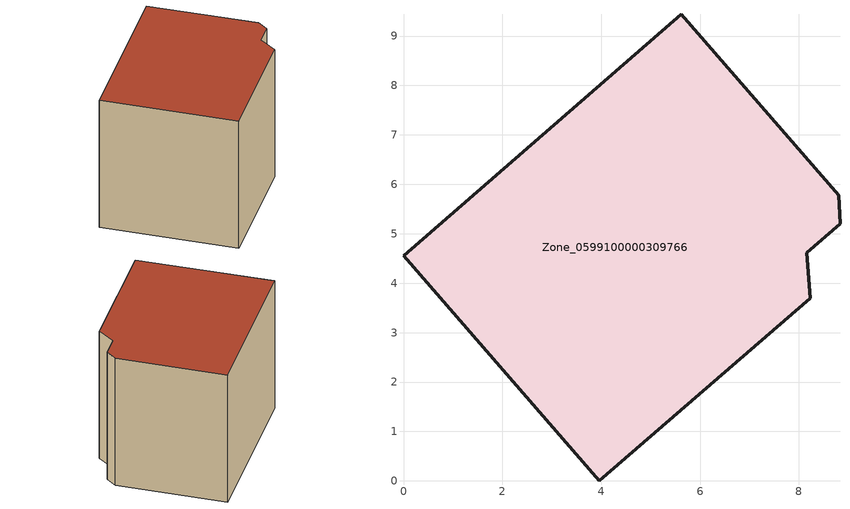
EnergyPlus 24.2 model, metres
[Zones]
Zone_0599100000309766
 floor ground (C_G): 5.62,9.44 8.81,5.77 8.83,5.2 8.16,4.61 8.23,3.69 3.96,0 0,4.55 z0
 wall outside (C_F): 0,4.55 3.96,0 8.23,3.69 8.16,4.61 8.83,5.2 8.81,5.77 5.62,9.44 0,4.55 z0:6.31
 roof outside (C_R): 8.16,4.61 8.83,5.2 8.81,5.77 5.62,9.44 0,4.55 3.96,0 8.23,3.69 z6.31
[BUILDING]
Pand.0599100000309766: North Axis=0; Terrain=City; Loads Convergence Tolerance Value=0.04; Temperature Convergence Tolerance Value=0.4; Solar Distribution=FullExterior; Maximum Number of Warmup Days=25; Minimum Number of Warmup Days=1
[Site:Location]
Rotterdam.The.Hague.AP_ZH_NLD Design_Conditions: Latitude=51.96; Longitude=4.45; Time Zone=1; Elevation=-4.5
[SITE:GROUNDTEMPERATURE:BUILDINGSURFACE]
18, 18, 18, 18, 18, 18, 18, 18, 18, 18, 18, 18
[MATERIAL] Thermal Absorptance=0.9; Solar Absorptance=0.7; Visible Absorptance=0.7
Name | Roughness | Thickness | Conductivity | Density | Specific Heat
G.TI.1946 | MediumSmooth | 0.15 | 1 | 540 | 1210
F.TI.1946 | Rough | 0.3 | 0.857143 | 1920 | 840
R.TI.1946 | MediumRough | 0.2 | 0.1 | 1500 | 1000
[CONSTRUCTION]
C_G: G.TI.1946
C_F: F.TI.1946
C_R: R.TI.1946
[ZONE]
Zone_0599100000309766: Type=1; Multiplier=1; Ceiling Height=Autocalculate; Volume=Autocalculate; Floor Area=autocalculate; Part of Total Floor Area=Yes
[ZONEINFILTRATION:DESIGNFLOWRATE]
Infil_Zone_0599100000309766: Zone or ZoneList or Space or SpaceList=Zone_0599100000309766; Schedule=AlwaysOn; Design Flow Rate Calculation Method=Flow/Area; Flow Rate per Floor Area=0.003; Constant Term Coefficient=1; Temperature Term Coefficient=0; Velocity Term Coefficient=0; Velocity Squared Term Coefficient=0
[HVACTEMPLATE:ZONE:IDEALLOADSAIRSYSTEM]
Zone_0599100000309766: Maximum Heating Supply Air Temperature=50; Minimum Cooling Supply Air Temperature=13; Maximum Heating Supply Air Humidity Ratio=0.0156; Minimum Cooling Supply Air Humidity Ratio=0.0077; Heating Limit=NoLimit; Cooling Limit=NoLimit; Dehumidification Control Type=ConstantSensibleHeatRatio; Cooling Sensible Heat Ratio=0.7; Dehumidification Setpoint=60; Humidification Control Type=None; Humidification Setpoint=30; Outdoor Air Method=None; Outdoor Air Flow Rate per Person=0.00944; Outdoor Air Flow Rate per Zone Floor Area=0; Outdoor Air Flow Rate per Zone=0; Demand Controlled Ventilation Type=None; Outdoor Air Economizer Type=NoEconomizer; Heat Recovery Type=None; Sensible Heat Recovery Effectiveness=0.7; Latent Heat Recovery Effectiveness=0.65
[ZONECONTROL:THERMOSTAT]
ThermostatControl_Zone_0599100000309766: Zone or ZoneList=Zone_0599100000309766; Control Type Schedule=DualSetpointControlType; Control 1=Thermostat_Zone_0599100000309766; Temperature Difference Between Cutout And Setpoint=0
[THERMOSTATSETPOINT:DUALSETPOINT]
Thermostat_Zone_0599100000309766: Heating Setpoint Temperature Schedule=HeatingSetpoint_Zone_0599100000309766; Cooling Setpoint Temperature Schedule=CoolingSetpoint_Zone_0599100000309766
[SCHEDULE:COMPACT]
HeatingSetpoint_Zone_0599100000309766: Through: 12/31, For: AllDays, Until: 24:00, 21
CoolingSetpoint_Zone_0599100000309766: Through: 12/31, For: AllDays, Until: 24:00, 24
DualSetpointControlType: Through: 12/31, For: AllDays, Until: 24:00, 4
AlwaysOn: Through: 12/31, For: AllDays, Until: 24:00, 1
